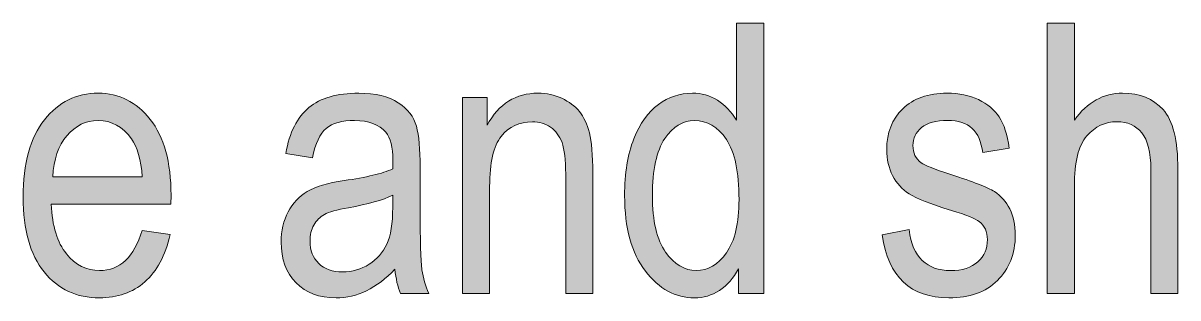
# Model space of a CAD drawing. Header units: inches. Extents: x 19 to 517, y 28 to 779.
# Drawn here: x 151 to 206.1, y 31.9 to 45 of the extents above; entities that cross this region are included whole.
import ezdxf

# ---------------------------------------------------------------- set-up
doc = ezdxf.new("R2010")
doc.units = ezdxf.units.IN
doc.header["$MEASUREMENT"] = 0
doc.layers.add('Layer 1', color=7, linetype='Continuous')

# ---------------------------------------------------------------- blocks, each defined once
blk = doc.blocks.new('block 653')
at = {"layer": 'Layer 1', "lineweight": 0}
blk.add_open_spline([(156.645, 35.082), (156.645, 35.082), (157.981, 34.88), (157.981, 34.88), (157.758, 33.884), (157.355, 33.132), (156.772, 32.625), (156.189, 32.118), (155.467, 31.865), (154.606, 31.865), (153.522, 31.865), (152.644, 32.276), (151.973, 33.1), (151.302, 33.923), (150.967, 35.111), (150.967, 36.664), (150.967, 38.275), (151.305, 39.504), (151.982, 40.352), (152.659, 41.197), (153.516, 41.621), (154.553, 41.621), (155.543, 41.621), (156.369, 41.205), (157.031, 40.373), (157.693, 39.541), (158.025, 38.337), (158.025, 36.761), (158.025, 36.761), (158.016, 36.339), (158.016, 36.339), (158.016, 36.339), (152.303, 36.339), (152.303, 36.339), (152.356, 35.29), (152.599, 34.499), (153.032, 33.966), (153.466, 33.433), (153.993, 33.166), (154.614, 33.166), (155.587, 33.166), (156.264, 33.805), (156.645, 35.082)], degree=3, knots=[0, 0, 0, 0, 1, 1, 1, 2, 2, 2, 3, 3, 3, 4, 4, 4, 5, 5, 5, 6, 6, 6, 7, 7, 7, 8, 8, 8, 9, 9, 9, 10, 10, 10, 11, 11, 11, 12, 12, 12, 13, 13, 13, 14, 14, 14, 14], dxfattribs=at)
blk = doc.blocks.new('block 654')
at = {"layer": 'Layer 1', "lineweight": 0}
blk.add_open_spline([(152.382, 37.64), (152.382, 37.64), (156.653, 37.64), (156.653, 37.64), (156.595, 38.448), (156.422, 39.052), (156.135, 39.45), (155.719, 40.03), (155.189, 40.32), (154.544, 40.32), (153.964, 40.32), (153.469, 40.078), (153.059, 39.596), (152.649, 39.111), (152.423, 38.46), (152.382, 37.64)], degree=3, knots=[0, 0, 0, 0, 1, 1, 1, 2, 2, 2, 3, 3, 3, 4, 4, 4, 5, 5, 5, 5], dxfattribs=at)
blk = doc.blocks.new('block 655')
at = {"layer": 'Layer 1', "true_color": 0x231f20}
h = blk.add_hatch(color=250, dxfattribs=at)
h.dxf.hatch_style = 2
edge = h.paths.add_edge_path()
edge.add_spline(control_points=[(156.645, 35.082), (156.645, 35.082), (157.981, 34.88), (157.981, 34.88), (157.758, 33.884), (157.355, 33.132), (156.772, 32.625), (156.189, 32.118), (155.467, 31.865), (154.606, 31.865), (153.522, 31.865), (152.644, 32.276), (151.973, 33.1), (151.302, 33.923), (150.967, 35.111), (150.967, 36.664), (150.967, 38.275), (151.305, 39.504), (151.982, 40.352), (152.659, 41.197), (153.516, 41.621), (154.553, 41.621), (155.543, 41.621), (156.369, 41.205), (157.031, 40.373), (157.693, 39.541), (158.025, 38.337), (158.025, 36.761), (158.025, 36.761), (158.016, 36.339), (158.016, 36.339), (158.016, 36.339), (152.303, 36.339), (152.303, 36.339), (152.356, 35.29), (152.599, 34.499), (153.032, 33.966), (153.466, 33.433), (153.993, 33.166), (154.614, 33.166), (155.587, 33.166), (156.264, 33.805), (156.645, 35.082)], knot_values=[0, 0, 0, 0, 1, 1, 1, 2, 2, 2, 3, 3, 3, 4, 4, 4, 5, 5, 5, 6, 6, 6, 7, 7, 7, 8, 8, 8, 9, 9, 9, 10, 10, 10, 11, 11, 11, 12, 12, 12, 13, 13, 13, 14, 14, 14, 14], degree=3, periodic=1)
edge = h.paths.add_edge_path()
edge.add_spline(control_points=[(152.382, 37.64), (152.382, 37.64), (156.653, 37.64), (156.653, 37.64), (156.595, 38.448), (156.422, 39.052), (156.135, 39.45), (155.719, 40.03), (155.189, 40.32), (154.544, 40.32), (153.964, 40.32), (153.469, 40.078), (153.059, 39.596), (152.649, 39.111), (152.423, 38.46), (152.382, 37.64)], knot_values=[0, 0, 0, 0, 1, 1, 1, 2, 2, 2, 3, 3, 3, 4, 4, 4, 5, 5, 5, 5], degree=3, periodic=1)
at = {"layer": 'Layer 1', "lineweight": 0}
for points, knots in [([(156.645, 35.082), (156.645, 35.082), (157.981, 34.88), (157.981, 34.88), (157.758, 33.884), (157.355, 33.132), (156.772, 32.625), (156.189, 32.118), (155.467, 31.865), (154.606, 31.865), (153.522, 31.865), (152.644, 32.276), (151.973, 33.1), (151.302, 33.923), (150.967, 35.111), (150.967, 36.664), (150.967, 38.275), (151.305, 39.504), (151.982, 40.352), (152.659, 41.197), (153.516, 41.621), (154.553, 41.621), (155.543, 41.621), (156.369, 41.205), (157.031, 40.373), (157.693, 39.541), (158.025, 38.337), (158.025, 36.761), (158.025, 36.761), (158.016, 36.339), (158.016, 36.339), (158.016, 36.339), (152.303, 36.339), (152.303, 36.339), (152.356, 35.29), (152.599, 34.499), (153.032, 33.966), (153.466, 33.433), (153.993, 33.166), (154.614, 33.166), (155.587, 33.166), (156.264, 33.805), (156.645, 35.082)], [0, 0, 0, 0, 1, 1, 1, 2, 2, 2, 3, 3, 3, 4, 4, 4, 5, 5, 5, 6, 6, 6, 7, 7, 7, 8, 8, 8, 9, 9, 9, 10, 10, 10, 11, 11, 11, 12, 12, 12, 13, 13, 13, 14, 14, 14, 14]), ([(152.382, 37.64), (152.382, 37.64), (156.653, 37.64), (156.653, 37.64), (156.595, 38.448), (156.422, 39.052), (156.135, 39.45), (155.719, 40.03), (155.189, 40.32), (154.544, 40.32), (153.964, 40.32), (153.469, 40.078), (153.059, 39.596), (152.649, 39.111), (152.423, 38.46), (152.382, 37.64)], [0, 0, 0, 0, 1, 1, 1, 2, 2, 2, 3, 3, 3, 4, 4, 4, 5, 5, 5, 5])]:
    blk.add_open_spline(points, degree=3, knots=knots, dxfattribs=at)
blk = doc.blocks.new('block 656')
at = {"layer": 'Layer 1', "lineweight": 0}
blk.add_open_spline([(168.712, 33.228), (168.278, 32.776), (167.827, 32.437), (167.359, 32.208), (166.89, 31.979), (166.403, 31.865), (165.9, 31.865), (165.103, 31.865), (164.467, 32.105), (163.992, 32.586), (163.518, 33.066), (163.28, 33.714), (163.28, 34.528), (163.28, 35.067), (163.392, 35.545), (163.614, 35.961), (163.837, 36.377), (164.142, 36.702), (164.528, 36.937), (164.915, 37.171), (165.501, 37.344), (166.286, 37.455), (167.341, 37.609), (168.114, 37.794), (168.607, 38.009), (168.607, 38.009), (168.615, 38.413), (168.615, 38.413), (168.615, 39.052), (168.501, 39.5), (168.273, 39.758), (167.95, 40.133), (167.455, 40.32), (166.787, 40.32), (166.184, 40.32), (165.733, 40.195), (165.434, 39.945), (165.135, 39.694), (164.915, 39.225), (164.775, 38.536), (164.775, 38.536), (163.5, 38.747), (163.5, 38.747), (163.682, 39.749), (164.049, 40.479), (164.603, 40.936), (165.157, 41.393), (165.949, 41.621), (166.981, 41.621), (167.783, 41.621), (168.413, 41.47), (168.87, 41.168), (169.327, 40.866), (169.616, 40.493), (169.736, 40.048), (169.856, 39.603), (169.916, 38.952), (169.916, 38.097), (169.916, 38.097), (169.916, 35.987), (169.916, 35.987), (169.916, 34.511), (169.944, 33.58), (170, 33.197), (170.055, 32.813), (170.165, 32.439), (170.329, 32.076), (170.329, 32.076), (168.976, 32.076), (168.976, 32.076), (168.841, 32.398), (168.753, 32.782), (168.712, 33.228)], degree=3, knots=[0, 0, 0, 0, 1, 1, 1, 2, 2, 2, 3, 3, 3, 4, 4, 4, 5, 5, 5, 6, 6, 6, 7, 7, 7, 8, 8, 8, 9, 9, 9, 10, 10, 10, 11, 11, 11, 12, 12, 12, 13, 13, 13, 14, 14, 14, 15, 15, 15, 16, 16, 16, 17, 17, 17, 18, 18, 18, 19, 19, 19, 20, 20, 20, 21, 21, 21, 22, 22, 22, 23, 23, 23, 24, 24, 24, 24], dxfattribs=at)
blk = doc.blocks.new('block 657')
at = {"layer": 'Layer 1', "lineweight": 0}
blk.add_open_spline([(168.607, 36.761), (168.132, 36.526), (167.426, 36.327), (166.488, 36.163), (165.943, 36.069), (165.563, 35.962), (165.346, 35.842), (165.129, 35.722), (164.961, 35.553), (164.84, 35.332), (164.72, 35.113), (164.66, 34.859), (164.66, 34.572), (164.66, 34.127), (164.798, 33.771), (165.073, 33.504), (165.349, 33.237), (165.73, 33.104), (166.216, 33.104), (166.679, 33.104), (167.099, 33.225), (167.477, 33.465), (167.855, 33.705), (168.138, 34.025), (168.325, 34.428), (168.513, 34.828), (168.607, 35.413), (168.607, 36.181), (168.607, 36.181), (168.607, 36.761), (168.607, 36.761)], degree=3, knots=[0, 0, 0, 0, 1, 1, 1, 2, 2, 2, 3, 3, 3, 4, 4, 4, 5, 5, 5, 6, 6, 6, 7, 7, 7, 8, 8, 8, 9, 9, 9, 10, 10, 10, 10], dxfattribs=at)
blk = doc.blocks.new('block 658')
at = {"layer": 'Layer 1', "true_color": 0x231f20}
h = blk.add_hatch(color=250, dxfattribs=at)
h.dxf.hatch_style = 2
edge = h.paths.add_edge_path()
edge.add_spline(control_points=[(168.712, 33.228), (168.278, 32.776), (167.827, 32.437), (167.359, 32.208), (166.89, 31.979), (166.403, 31.865), (165.9, 31.865), (165.103, 31.865), (164.467, 32.105), (163.992, 32.586), (163.518, 33.066), (163.28, 33.714), (163.28, 34.528), (163.28, 35.067), (163.392, 35.545), (163.614, 35.961), (163.837, 36.377), (164.142, 36.702), (164.528, 36.937), (164.915, 37.171), (165.501, 37.344), (166.286, 37.455), (167.341, 37.609), (168.114, 37.794), (168.607, 38.009), (168.607, 38.009), (168.615, 38.413), (168.615, 38.413), (168.615, 39.052), (168.501, 39.5), (168.273, 39.758), (167.95, 40.133), (167.455, 40.32), (166.787, 40.32), (166.184, 40.32), (165.733, 40.195), (165.434, 39.945), (165.135, 39.694), (164.915, 39.225), (164.775, 38.536), (164.775, 38.536), (163.5, 38.747), (163.5, 38.747), (163.682, 39.749), (164.049, 40.479), (164.603, 40.936), (165.157, 41.393), (165.949, 41.621), (166.981, 41.621), (167.783, 41.621), (168.413, 41.47), (168.87, 41.168), (169.327, 40.866), (169.616, 40.493), (169.736, 40.048), (169.856, 39.603), (169.916, 38.952), (169.916, 38.097), (169.916, 38.097), (169.916, 35.987), (169.916, 35.987), (169.916, 34.511), (169.944, 33.58), (170, 33.197), (170.055, 32.813), (170.165, 32.439), (170.329, 32.076), (170.329, 32.076), (168.976, 32.076), (168.976, 32.076), (168.841, 32.398), (168.753, 32.782), (168.712, 33.228)], knot_values=[0, 0, 0, 0, 1, 1, 1, 2, 2, 2, 3, 3, 3, 4, 4, 4, 5, 5, 5, 6, 6, 6, 7, 7, 7, 8, 8, 8, 9, 9, 9, 10, 10, 10, 11, 11, 11, 12, 12, 12, 13, 13, 13, 14, 14, 14, 15, 15, 15, 16, 16, 16, 17, 17, 17, 18, 18, 18, 19, 19, 19, 20, 20, 20, 21, 21, 21, 22, 22, 22, 23, 23, 23, 24, 24, 24, 24], degree=3, periodic=1)
edge = h.paths.add_edge_path()
edge.add_spline(control_points=[(168.607, 36.761), (168.132, 36.526), (167.426, 36.327), (166.488, 36.163), (165.943, 36.069), (165.563, 35.962), (165.346, 35.842), (165.129, 35.722), (164.961, 35.553), (164.84, 35.332), (164.72, 35.113), (164.66, 34.859), (164.66, 34.572), (164.66, 34.127), (164.798, 33.771), (165.073, 33.504), (165.349, 33.237), (165.73, 33.104), (166.216, 33.104), (166.679, 33.104), (167.099, 33.225), (167.477, 33.465), (167.855, 33.705), (168.138, 34.025), (168.325, 34.428), (168.513, 34.828), (168.607, 35.413), (168.607, 36.181), (168.607, 36.181), (168.607, 36.761), (168.607, 36.761)], knot_values=[0, 0, 0, 0, 1, 1, 1, 2, 2, 2, 3, 3, 3, 4, 4, 4, 5, 5, 5, 6, 6, 6, 7, 7, 7, 8, 8, 8, 9, 9, 9, 10, 10, 10, 10], degree=3, periodic=1)
at = {"layer": 'Layer 1', "lineweight": 0}
for points, knots in [([(168.712, 33.228), (168.278, 32.776), (167.827, 32.437), (167.359, 32.208), (166.89, 31.979), (166.403, 31.865), (165.9, 31.865), (165.103, 31.865), (164.467, 32.105), (163.992, 32.586), (163.518, 33.066), (163.28, 33.714), (163.28, 34.528), (163.28, 35.067), (163.392, 35.545), (163.614, 35.961), (163.837, 36.377), (164.142, 36.702), (164.528, 36.937), (164.915, 37.171), (165.501, 37.344), (166.286, 37.455), (167.341, 37.609), (168.114, 37.794), (168.607, 38.009), (168.607, 38.009), (168.615, 38.413), (168.615, 38.413), (168.615, 39.052), (168.501, 39.5), (168.273, 39.758), (167.95, 40.133), (167.455, 40.32), (166.787, 40.32), (166.184, 40.32), (165.733, 40.195), (165.434, 39.945), (165.135, 39.694), (164.915, 39.225), (164.775, 38.536), (164.775, 38.536), (163.5, 38.747), (163.5, 38.747), (163.682, 39.749), (164.049, 40.479), (164.603, 40.936), (165.157, 41.393), (165.949, 41.621), (166.981, 41.621), (167.783, 41.621), (168.413, 41.47), (168.87, 41.168), (169.327, 40.866), (169.616, 40.493), (169.736, 40.048), (169.856, 39.603), (169.916, 38.952), (169.916, 38.097), (169.916, 38.097), (169.916, 35.987), (169.916, 35.987), (169.916, 34.511), (169.944, 33.58), (170, 33.197), (170.055, 32.813), (170.165, 32.439), (170.329, 32.076), (170.329, 32.076), (168.976, 32.076), (168.976, 32.076), (168.841, 32.398), (168.753, 32.782), (168.712, 33.228)], [0, 0, 0, 0, 1, 1, 1, 2, 2, 2, 3, 3, 3, 4, 4, 4, 5, 5, 5, 6, 6, 6, 7, 7, 7, 8, 8, 8, 9, 9, 9, 10, 10, 10, 11, 11, 11, 12, 12, 12, 13, 13, 13, 14, 14, 14, 15, 15, 15, 16, 16, 16, 17, 17, 17, 18, 18, 18, 19, 19, 19, 20, 20, 20, 21, 21, 21, 22, 22, 22, 23, 23, 23, 24, 24, 24, 24]), ([(168.607, 36.761), (168.132, 36.526), (167.426, 36.327), (166.488, 36.163), (165.943, 36.069), (165.563, 35.962), (165.346, 35.842), (165.129, 35.722), (164.961, 35.553), (164.84, 35.332), (164.72, 35.113), (164.66, 34.859), (164.66, 34.572), (164.66, 34.127), (164.798, 33.771), (165.073, 33.504), (165.349, 33.237), (165.73, 33.104), (166.216, 33.104), (166.679, 33.104), (167.099, 33.225), (167.477, 33.465), (167.855, 33.705), (168.138, 34.025), (168.325, 34.428), (168.513, 34.828), (168.607, 35.413), (168.607, 36.181), (168.607, 36.181), (168.607, 36.761), (168.607, 36.761)], [0, 0, 0, 0, 1, 1, 1, 2, 2, 2, 3, 3, 3, 4, 4, 4, 5, 5, 5, 6, 6, 6, 7, 7, 7, 8, 8, 8, 9, 9, 9, 10, 10, 10, 10])]:
    blk.add_open_spline(points, degree=3, knots=knots, dxfattribs=at)
blk = doc.blocks.new('block 659')
at = {"layer": 'Layer 1', "lineweight": 0}
blk.add_open_spline([(171.938, 32.076), (171.938, 32.076), (171.938, 41.41), (171.938, 41.41), (171.938, 41.41), (173.107, 41.41), (173.107, 41.41), (173.107, 41.41), (173.107, 40.092), (173.107, 40.092), (173.387, 40.604), (173.731, 40.987), (174.137, 41.241), (174.544, 41.494), (175.01, 41.621), (175.537, 41.621), (175.946, 41.621), (176.325, 41.54), (176.673, 41.379), (177.021, 41.218), (177.302, 41.007), (177.515, 40.746), (177.729, 40.485), (177.888, 40.147), (177.994, 39.731), (178.099, 39.315), (178.152, 38.677), (178.152, 37.815), (178.152, 37.815), (178.152, 32.076), (178.152, 32.076), (178.152, 32.076), (176.86, 32.076), (176.86, 32.076), (176.86, 32.076), (176.86, 37.76), (176.86, 37.76), (176.86, 38.446), (176.801, 38.948), (176.684, 39.265), (176.567, 39.581), (176.383, 39.826), (176.134, 39.999), (175.885, 40.172), (175.597, 40.259), (175.269, 40.259), (174.648, 40.259), (174.152, 40.027), (173.783, 39.563), (173.414, 39.101), (173.23, 38.306), (173.23, 37.18), (173.23, 37.18), (173.23, 32.076), (173.23, 32.076), (173.23, 32.076), (171.938, 32.076), (171.938, 32.076)], degree=3, knots=[0, 0, 0, 0, 1, 1, 1, 2, 2, 2, 3, 3, 3, 4, 4, 4, 5, 5, 5, 6, 6, 6, 7, 7, 7, 8, 8, 8, 9, 9, 9, 10, 10, 10, 11, 11, 11, 12, 12, 12, 13, 13, 13, 14, 14, 14, 15, 15, 15, 16, 16, 16, 17, 17, 17, 18, 18, 18, 19, 19, 19, 19], dxfattribs=at)
blk = doc.blocks.new('block 660')
at = {"layer": 'Layer 1', "true_color": 0x231f20}
h = blk.add_hatch(color=250, dxfattribs=at)
h.dxf.hatch_style = 2
edge = h.paths.add_edge_path()
edge.add_spline(control_points=[(171.938, 32.076), (171.938, 32.076), (171.938, 41.41), (171.938, 41.41), (171.938, 41.41), (173.107, 41.41), (173.107, 41.41), (173.107, 41.41), (173.107, 40.092), (173.107, 40.092), (173.387, 40.604), (173.731, 40.987), (174.137, 41.241), (174.544, 41.494), (175.01, 41.621), (175.537, 41.621), (175.946, 41.621), (176.325, 41.54), (176.673, 41.379), (177.021, 41.218), (177.302, 41.007), (177.515, 40.746), (177.729, 40.485), (177.888, 40.147), (177.994, 39.731), (178.099, 39.315), (178.152, 38.677), (178.152, 37.815), (178.152, 37.815), (178.152, 32.076), (178.152, 32.076), (178.152, 32.076), (176.86, 32.076), (176.86, 32.076), (176.86, 32.076), (176.86, 37.76), (176.86, 37.76), (176.86, 38.446), (176.801, 38.948), (176.684, 39.265), (176.567, 39.581), (176.383, 39.826), (176.134, 39.999), (175.885, 40.172), (175.597, 40.259), (175.269, 40.259), (174.648, 40.259), (174.152, 40.027), (173.783, 39.563), (173.414, 39.101), (173.23, 38.306), (173.23, 37.18), (173.23, 37.18), (173.23, 32.076), (173.23, 32.076), (173.23, 32.076), (171.938, 32.076), (171.938, 32.076)], knot_values=[0, 0, 0, 0, 1, 1, 1, 2, 2, 2, 3, 3, 3, 4, 4, 4, 5, 5, 5, 6, 6, 6, 7, 7, 7, 8, 8, 8, 9, 9, 9, 10, 10, 10, 11, 11, 11, 12, 12, 12, 13, 13, 13, 14, 14, 14, 15, 15, 15, 16, 16, 16, 17, 17, 17, 18, 18, 18, 19, 19, 19, 19], degree=3, periodic=1)
at = {"layer": 'Layer 1', "lineweight": 0}
blk.add_open_spline([(171.938, 32.076), (171.938, 32.076), (171.938, 41.41), (171.938, 41.41), (171.938, 41.41), (173.107, 41.41), (173.107, 41.41), (173.107, 41.41), (173.107, 40.092), (173.107, 40.092), (173.387, 40.604), (173.731, 40.987), (174.137, 41.241), (174.544, 41.494), (175.01, 41.621), (175.537, 41.621), (175.946, 41.621), (176.325, 41.54), (176.673, 41.379), (177.021, 41.218), (177.302, 41.007), (177.515, 40.746), (177.729, 40.485), (177.888, 40.147), (177.994, 39.731), (178.099, 39.315), (178.152, 38.677), (178.152, 37.815), (178.152, 37.815), (178.152, 32.076), (178.152, 32.076), (178.152, 32.076), (176.86, 32.076), (176.86, 32.076), (176.86, 32.076), (176.86, 37.76), (176.86, 37.76), (176.86, 38.446), (176.801, 38.948), (176.684, 39.265), (176.567, 39.581), (176.383, 39.826), (176.134, 39.999), (175.885, 40.172), (175.597, 40.259), (175.269, 40.259), (174.648, 40.259), (174.152, 40.027), (173.783, 39.563), (173.414, 39.101), (173.23, 38.306), (173.23, 37.18), (173.23, 37.18), (173.23, 32.076), (173.23, 32.076), (173.23, 32.076), (171.938, 32.076), (171.938, 32.076)], degree=3, knots=[0, 0, 0, 0, 1, 1, 1, 2, 2, 2, 3, 3, 3, 4, 4, 4, 5, 5, 5, 6, 6, 6, 7, 7, 7, 8, 8, 8, 9, 9, 9, 10, 10, 10, 11, 11, 11, 12, 12, 12, 13, 13, 13, 14, 14, 14, 15, 15, 15, 16, 16, 16, 17, 17, 17, 18, 18, 18, 19, 19, 19, 19], dxfattribs=at)
blk = doc.blocks.new('block 661')
at = {"layer": 'Layer 1', "lineweight": 0}
blk.add_open_spline([(185.104, 32.076), (185.104, 32.076), (185.104, 33.254), (185.104, 33.254), (184.869, 32.803), (184.568, 32.459), (184.198, 32.221), (183.829, 31.984), (183.431, 31.865), (183.003, 31.865), (182.101, 31.865), (181.32, 32.291), (180.661, 33.145), (180.002, 33.996), (179.672, 35.196), (179.672, 36.743), (179.672, 37.804), (179.818, 38.703), (180.11, 39.441), (180.403, 40.18), (180.794, 40.728), (181.282, 41.085), (181.771, 41.442), (182.313, 41.621), (182.91, 41.621), (183.337, 41.621), (183.733, 41.508), (184.099, 41.283), (184.464, 41.057), (184.767, 40.742), (185.007, 40.338), (185.007, 40.338), (185.007, 44.961), (185.007, 44.961), (185.007, 44.961), (186.317, 44.961), (186.317, 44.961), (186.317, 44.961), (186.317, 32.076), (186.317, 32.076), (186.317, 32.076), (185.104, 32.076), (185.104, 32.076)], degree=3, knots=[0, 0, 0, 0, 1, 1, 1, 2, 2, 2, 3, 3, 3, 4, 4, 4, 5, 5, 5, 6, 6, 6, 7, 7, 7, 8, 8, 8, 9, 9, 9, 10, 10, 10, 11, 11, 11, 12, 12, 12, 13, 13, 13, 14, 14, 14, 14], dxfattribs=at)
blk = doc.blocks.new('block 662')
at = {"layer": 'Layer 1', "lineweight": 0}
blk.add_open_spline([(180.999, 36.734), (180.999, 35.527), (181.209, 34.631), (181.628, 34.045), (182.047, 33.459), (182.535, 33.166), (183.092, 33.166), (183.643, 33.166), (184.121, 33.447), (184.526, 34.01), (184.93, 34.572), (185.132, 35.422), (185.132, 36.559), (185.132, 37.865), (184.93, 38.818), (184.526, 39.42), (184.121, 40.02), (183.611, 40.32), (182.996, 40.32), (182.45, 40.32), (181.981, 40.031), (181.589, 39.455), (181.195, 38.877), (180.999, 37.971), (180.999, 36.734)], degree=3, knots=[0, 0, 0, 0, 1, 1, 1, 2, 2, 2, 3, 3, 3, 4, 4, 4, 5, 5, 5, 6, 6, 6, 7, 7, 7, 8, 8, 8, 8], dxfattribs=at)
blk = doc.blocks.new('block 663')
at = {"layer": 'Layer 1', "true_color": 0x231f20}
h = blk.add_hatch(color=250, dxfattribs=at)
h.dxf.hatch_style = 2
edge = h.paths.add_edge_path()
edge.add_spline(control_points=[(185.104, 32.076), (185.104, 32.076), (185.104, 33.254), (185.104, 33.254), (184.869, 32.803), (184.568, 32.459), (184.198, 32.221), (183.829, 31.984), (183.431, 31.865), (183.003, 31.865), (182.101, 31.865), (181.32, 32.291), (180.661, 33.145), (180.002, 33.996), (179.672, 35.196), (179.672, 36.743), (179.672, 37.804), (179.818, 38.703), (180.11, 39.441), (180.403, 40.18), (180.794, 40.728), (181.282, 41.085), (181.771, 41.442), (182.313, 41.621), (182.91, 41.621), (183.337, 41.621), (183.733, 41.508), (184.099, 41.283), (184.464, 41.057), (184.767, 40.742), (185.007, 40.338), (185.007, 40.338), (185.007, 44.961), (185.007, 44.961), (185.007, 44.961), (186.317, 44.961), (186.317, 44.961), (186.317, 44.961), (186.317, 32.076), (186.317, 32.076), (186.317, 32.076), (185.104, 32.076), (185.104, 32.076)], knot_values=[0, 0, 0, 0, 1, 1, 1, 2, 2, 2, 3, 3, 3, 4, 4, 4, 5, 5, 5, 6, 6, 6, 7, 7, 7, 8, 8, 8, 9, 9, 9, 10, 10, 10, 11, 11, 11, 12, 12, 12, 13, 13, 13, 14, 14, 14, 14], degree=3, periodic=1)
edge = h.paths.add_edge_path()
edge.add_spline(control_points=[(180.999, 36.734), (180.999, 35.527), (181.209, 34.631), (181.628, 34.045), (182.047, 33.459), (182.535, 33.166), (183.092, 33.166), (183.643, 33.166), (184.121, 33.447), (184.526, 34.01), (184.93, 34.572), (185.132, 35.422), (185.132, 36.559), (185.132, 37.865), (184.93, 38.818), (184.526, 39.42), (184.121, 40.02), (183.611, 40.32), (182.996, 40.32), (182.45, 40.32), (181.981, 40.031), (181.589, 39.455), (181.195, 38.877), (180.999, 37.971), (180.999, 36.734)], knot_values=[0, 0, 0, 0, 1, 1, 1, 2, 2, 2, 3, 3, 3, 4, 4, 4, 5, 5, 5, 6, 6, 6, 7, 7, 7, 8, 8, 8, 8], degree=3, periodic=1)
at = {"layer": 'Layer 1', "lineweight": 0}
for points, knots in [([(185.104, 32.076), (185.104, 32.076), (185.104, 33.254), (185.104, 33.254), (184.869, 32.803), (184.568, 32.459), (184.198, 32.221), (183.829, 31.984), (183.431, 31.865), (183.003, 31.865), (182.101, 31.865), (181.32, 32.291), (180.661, 33.145), (180.002, 33.996), (179.672, 35.196), (179.672, 36.743), (179.672, 37.804), (179.818, 38.703), (180.11, 39.441), (180.403, 40.18), (180.794, 40.728), (181.282, 41.085), (181.771, 41.442), (182.313, 41.621), (182.91, 41.621), (183.337, 41.621), (183.733, 41.508), (184.099, 41.283), (184.464, 41.057), (184.767, 40.742), (185.007, 40.338), (185.007, 40.338), (185.007, 44.961), (185.007, 44.961), (185.007, 44.961), (186.317, 44.961), (186.317, 44.961), (186.317, 44.961), (186.317, 32.076), (186.317, 32.076), (186.317, 32.076), (185.104, 32.076), (185.104, 32.076)], [0, 0, 0, 0, 1, 1, 1, 2, 2, 2, 3, 3, 3, 4, 4, 4, 5, 5, 5, 6, 6, 6, 7, 7, 7, 8, 8, 8, 9, 9, 9, 10, 10, 10, 11, 11, 11, 12, 12, 12, 13, 13, 13, 14, 14, 14, 14]), ([(180.999, 36.734), (180.999, 35.527), (181.209, 34.631), (181.628, 34.045), (182.047, 33.459), (182.535, 33.166), (183.092, 33.166), (183.643, 33.166), (184.121, 33.447), (184.526, 34.01), (184.93, 34.572), (185.132, 35.422), (185.132, 36.559), (185.132, 37.865), (184.93, 38.818), (184.526, 39.42), (184.121, 40.02), (183.611, 40.32), (182.996, 40.32), (182.45, 40.32), (181.981, 40.031), (181.589, 39.455), (181.195, 38.877), (180.999, 37.971), (180.999, 36.734)], [0, 0, 0, 0, 1, 1, 1, 2, 2, 2, 3, 3, 3, 4, 4, 4, 5, 5, 5, 6, 6, 6, 7, 7, 7, 8, 8, 8, 8])]:
    blk.add_open_spline(points, degree=3, knots=knots, dxfattribs=at)
blk = doc.blocks.new('block 664')
at = {"layer": 'Layer 1', "lineweight": 0}
blk.add_open_spline([(191.959, 34.871), (191.959, 34.871), (193.251, 35.117), (193.251, 35.117), (193.327, 34.458), (193.534, 33.968), (193.874, 33.647), (194.213, 33.326), (194.663, 33.166), (195.224, 33.166), (195.785, 33.166), (196.219, 33.305), (196.526, 33.584), (196.833, 33.861), (196.986, 34.215), (196.986, 34.643), (196.986, 35.012), (196.855, 35.299), (196.591, 35.504), (196.409, 35.645), (195.97, 35.82), (195.273, 36.031), (194.265, 36.342), (193.591, 36.605), (193.251, 36.822), (192.911, 37.039), (192.648, 37.329), (192.46, 37.692), (192.273, 38.056), (192.179, 38.469), (192.179, 38.932), (192.179, 39.729), (192.434, 40.376), (192.943, 40.874), (193.453, 41.372), (194.159, 41.621), (195.062, 41.621), (195.63, 41.621), (196.13, 41.519), (196.56, 41.313), (196.991, 41.108), (197.32, 40.833), (197.549, 40.487), (197.777, 40.142), (197.936, 39.646), (198.024, 39.002), (198.024, 39.002), (196.758, 38.791), (196.758, 38.791), (196.641, 39.811), (196.087, 40.32), (195.097, 40.32), (194.534, 40.32), (194.115, 40.208), (193.84, 39.983), (193.565, 39.759), (193.427, 39.472), (193.427, 39.121), (193.427, 38.776), (193.559, 38.506), (193.823, 38.307), (193.982, 38.19), (194.451, 38.004), (195.232, 37.747), (196.306, 37.406), (197, 37.135), (197.316, 36.932), (197.631, 36.729), (197.876, 36.454), (198.051, 36.104), (198.226, 35.755), (198.314, 35.34), (198.314, 34.858), (198.314, 33.967), (198.031, 33.244), (197.465, 32.692), (196.9, 32.141), (196.128, 31.865), (195.15, 31.865), (193.316, 31.865), (192.252, 32.867), (191.959, 34.871)], degree=3, knots=[0, 0, 0, 0, 1, 1, 1, 2, 2, 2, 3, 3, 3, 4, 4, 4, 5, 5, 5, 6, 6, 6, 7, 7, 7, 8, 8, 8, 9, 9, 9, 10, 10, 10, 11, 11, 11, 12, 12, 12, 13, 13, 13, 14, 14, 14, 15, 15, 15, 16, 16, 16, 17, 17, 17, 18, 18, 18, 19, 19, 19, 20, 20, 20, 21, 21, 21, 22, 22, 22, 23, 23, 23, 24, 24, 24, 25, 25, 25, 26, 26, 26, 27, 27, 27, 27], dxfattribs=at)
blk = doc.blocks.new('block 665')
at = {"layer": 'Layer 1', "true_color": 0x231f20}
h = blk.add_hatch(color=250, dxfattribs=at)
h.dxf.hatch_style = 2
edge = h.paths.add_edge_path()
edge.add_spline(control_points=[(191.959, 34.871), (191.959, 34.871), (193.251, 35.117), (193.251, 35.117), (193.327, 34.458), (193.534, 33.968), (193.874, 33.647), (194.213, 33.326), (194.663, 33.166), (195.224, 33.166), (195.785, 33.166), (196.219, 33.305), (196.526, 33.584), (196.833, 33.861), (196.986, 34.215), (196.986, 34.643), (196.986, 35.012), (196.855, 35.299), (196.591, 35.504), (196.409, 35.645), (195.97, 35.82), (195.273, 36.031), (194.265, 36.342), (193.591, 36.605), (193.251, 36.822), (192.911, 37.039), (192.648, 37.329), (192.46, 37.692), (192.273, 38.056), (192.179, 38.469), (192.179, 38.932), (192.179, 39.729), (192.434, 40.376), (192.943, 40.874), (193.453, 41.372), (194.159, 41.621), (195.062, 41.621), (195.63, 41.621), (196.13, 41.519), (196.56, 41.313), (196.991, 41.108), (197.32, 40.833), (197.549, 40.487), (197.777, 40.142), (197.936, 39.646), (198.024, 39.002), (198.024, 39.002), (196.758, 38.791), (196.758, 38.791), (196.641, 39.811), (196.087, 40.32), (195.097, 40.32), (194.534, 40.32), (194.115, 40.208), (193.84, 39.983), (193.565, 39.759), (193.427, 39.472), (193.427, 39.121), (193.427, 38.776), (193.559, 38.506), (193.823, 38.307), (193.982, 38.19), (194.451, 38.004), (195.232, 37.747), (196.306, 37.406), (197, 37.135), (197.316, 36.932), (197.631, 36.729), (197.876, 36.454), (198.051, 36.104), (198.226, 35.755), (198.314, 35.34), (198.314, 34.858), (198.314, 33.967), (198.031, 33.244), (197.465, 32.692), (196.9, 32.141), (196.128, 31.865), (195.15, 31.865), (193.316, 31.865), (192.252, 32.867), (191.959, 34.871)], knot_values=[0, 0, 0, 0, 1, 1, 1, 2, 2, 2, 3, 3, 3, 4, 4, 4, 5, 5, 5, 6, 6, 6, 7, 7, 7, 8, 8, 8, 9, 9, 9, 10, 10, 10, 11, 11, 11, 12, 12, 12, 13, 13, 13, 14, 14, 14, 15, 15, 15, 16, 16, 16, 17, 17, 17, 18, 18, 18, 19, 19, 19, 20, 20, 20, 21, 21, 21, 22, 22, 22, 23, 23, 23, 24, 24, 24, 25, 25, 25, 26, 26, 26, 27, 27, 27, 27], degree=3, periodic=1)
at = {"layer": 'Layer 1', "lineweight": 0}
blk.add_open_spline([(191.959, 34.871), (191.959, 34.871), (193.251, 35.117), (193.251, 35.117), (193.327, 34.458), (193.534, 33.968), (193.874, 33.647), (194.213, 33.326), (194.663, 33.166), (195.224, 33.166), (195.785, 33.166), (196.219, 33.305), (196.526, 33.584), (196.833, 33.861), (196.986, 34.215), (196.986, 34.643), (196.986, 35.012), (196.855, 35.299), (196.591, 35.504), (196.409, 35.645), (195.97, 35.82), (195.273, 36.031), (194.265, 36.342), (193.591, 36.605), (193.251, 36.822), (192.911, 37.039), (192.648, 37.329), (192.46, 37.692), (192.273, 38.056), (192.179, 38.469), (192.179, 38.932), (192.179, 39.729), (192.434, 40.376), (192.943, 40.874), (193.453, 41.372), (194.159, 41.621), (195.062, 41.621), (195.63, 41.621), (196.13, 41.519), (196.56, 41.313), (196.991, 41.108), (197.32, 40.833), (197.549, 40.487), (197.777, 40.142), (197.936, 39.646), (198.024, 39.002), (198.024, 39.002), (196.758, 38.791), (196.758, 38.791), (196.641, 39.811), (196.087, 40.32), (195.097, 40.32), (194.534, 40.32), (194.115, 40.208), (193.84, 39.983), (193.565, 39.759), (193.427, 39.472), (193.427, 39.121), (193.427, 38.776), (193.559, 38.506), (193.823, 38.307), (193.982, 38.19), (194.451, 38.004), (195.232, 37.747), (196.306, 37.406), (197, 37.135), (197.316, 36.932), (197.631, 36.729), (197.876, 36.454), (198.051, 36.104), (198.226, 35.755), (198.314, 35.34), (198.314, 34.858), (198.314, 33.967), (198.031, 33.244), (197.465, 32.692), (196.9, 32.141), (196.128, 31.865), (195.15, 31.865), (193.316, 31.865), (192.252, 32.867), (191.959, 34.871)], degree=3, knots=[0, 0, 0, 0, 1, 1, 1, 2, 2, 2, 3, 3, 3, 4, 4, 4, 5, 5, 5, 6, 6, 6, 7, 7, 7, 8, 8, 8, 9, 9, 9, 10, 10, 10, 11, 11, 11, 12, 12, 12, 13, 13, 13, 14, 14, 14, 15, 15, 15, 16, 16, 16, 17, 17, 17, 18, 18, 18, 19, 19, 19, 20, 20, 20, 21, 21, 21, 22, 22, 22, 23, 23, 23, 24, 24, 24, 25, 25, 25, 26, 26, 26, 27, 27, 27, 27], dxfattribs=at)
blk = doc.blocks.new('block 666')
at = {"layer": 'Layer 1', "lineweight": 0}
blk.add_open_spline([(199.843, 32.076), (199.843, 32.076), (199.843, 44.961), (199.843, 44.961), (199.843, 44.961), (201.135, 44.961), (201.135, 44.961), (201.135, 44.961), (201.135, 40.338), (201.135, 40.338), (201.44, 40.766), (201.784, 41.086), (202.168, 41.301), (202.551, 41.514), (202.975, 41.621), (203.438, 41.621), (204.252, 41.621), (204.895, 41.361), (205.367, 40.844), (205.839, 40.324), (206.074, 39.374), (206.074, 37.991), (206.074, 37.991), (206.074, 32.076), (206.074, 32.076), (206.074, 32.076), (204.782, 32.076), (204.782, 32.076), (204.782, 32.076), (204.782, 37.991), (204.782, 37.991), (204.782, 38.8), (204.639, 39.38), (204.352, 39.731), (204.065, 40.083), (203.669, 40.259), (203.165, 40.259), (202.603, 40.259), (202.124, 40.033), (201.728, 39.582), (201.333, 39.131), (201.135, 38.331), (201.135, 37.183), (201.135, 37.183), (201.135, 32.076), (201.135, 32.076), (201.135, 32.076), (199.843, 32.076), (199.843, 32.076)], degree=3, knots=[0, 0, 0, 0, 1, 1, 1, 2, 2, 2, 3, 3, 3, 4, 4, 4, 5, 5, 5, 6, 6, 6, 7, 7, 7, 8, 8, 8, 9, 9, 9, 10, 10, 10, 11, 11, 11, 12, 12, 12, 13, 13, 13, 14, 14, 14, 15, 15, 15, 16, 16, 16, 16], dxfattribs=at)
blk = doc.blocks.new('block 667')
at = {"layer": 'Layer 1', "true_color": 0x231f20}
h = blk.add_hatch(color=250, dxfattribs=at)
h.dxf.hatch_style = 2
edge = h.paths.add_edge_path()
edge.add_spline(control_points=[(199.843, 32.076), (199.843, 32.076), (199.843, 44.961), (199.843, 44.961), (199.843, 44.961), (201.135, 44.961), (201.135, 44.961), (201.135, 44.961), (201.135, 40.338), (201.135, 40.338), (201.44, 40.766), (201.784, 41.086), (202.168, 41.301), (202.551, 41.514), (202.975, 41.621), (203.438, 41.621), (204.252, 41.621), (204.895, 41.361), (205.367, 40.844), (205.839, 40.324), (206.074, 39.374), (206.074, 37.991), (206.074, 37.991), (206.074, 32.076), (206.074, 32.076), (206.074, 32.076), (204.782, 32.076), (204.782, 32.076), (204.782, 32.076), (204.782, 37.991), (204.782, 37.991), (204.782, 38.8), (204.639, 39.38), (204.352, 39.731), (204.065, 40.083), (203.669, 40.259), (203.165, 40.259), (202.603, 40.259), (202.124, 40.033), (201.728, 39.582), (201.333, 39.131), (201.135, 38.331), (201.135, 37.183), (201.135, 37.183), (201.135, 32.076), (201.135, 32.076), (201.135, 32.076), (199.843, 32.076), (199.843, 32.076)], knot_values=[0, 0, 0, 0, 1, 1, 1, 2, 2, 2, 3, 3, 3, 4, 4, 4, 5, 5, 5, 6, 6, 6, 7, 7, 7, 8, 8, 8, 9, 9, 9, 10, 10, 10, 11, 11, 11, 12, 12, 12, 13, 13, 13, 14, 14, 14, 15, 15, 15, 16, 16, 16, 16], degree=3, periodic=1)
at = {"layer": 'Layer 1', "lineweight": 0}
blk.add_open_spline([(199.843, 32.076), (199.843, 32.076), (199.843, 44.961), (199.843, 44.961), (199.843, 44.961), (201.135, 44.961), (201.135, 44.961), (201.135, 44.961), (201.135, 40.338), (201.135, 40.338), (201.44, 40.766), (201.784, 41.086), (202.168, 41.301), (202.551, 41.514), (202.975, 41.621), (203.438, 41.621), (204.252, 41.621), (204.895, 41.361), (205.367, 40.844), (205.839, 40.324), (206.074, 39.374), (206.074, 37.991), (206.074, 37.991), (206.074, 32.076), (206.074, 32.076), (206.074, 32.076), (204.782, 32.076), (204.782, 32.076), (204.782, 32.076), (204.782, 37.991), (204.782, 37.991), (204.782, 38.8), (204.639, 39.38), (204.352, 39.731), (204.065, 40.083), (203.669, 40.259), (203.165, 40.259), (202.603, 40.259), (202.124, 40.033), (201.728, 39.582), (201.333, 39.131), (201.135, 38.331), (201.135, 37.183), (201.135, 37.183), (201.135, 32.076), (201.135, 32.076), (201.135, 32.076), (199.843, 32.076), (199.843, 32.076)], degree=3, knots=[0, 0, 0, 0, 1, 1, 1, 2, 2, 2, 3, 3, 3, 4, 4, 4, 5, 5, 5, 6, 6, 6, 7, 7, 7, 8, 8, 8, 9, 9, 9, 10, 10, 10, 11, 11, 11, 12, 12, 12, 13, 13, 13, 14, 14, 14, 15, 15, 15, 16, 16, 16, 16], dxfattribs=at)

msp = doc.modelspace()

# ---------------------------------------------------------------- block references
at = {"layer": 'Layer 1'}
for name in ['block 661', 'block 663', 'block 666', 'block 667', 'block 653', 'block 655', 'block 656', 'block 658', 'block 659', 'block 660', 'block 664', 'block 665', 'block 654', 'block 662', 'block 657']:
    msp.add_blockref(name, (0, 0), dxfattribs=at)

doc.saveas('drawing.dxf')
